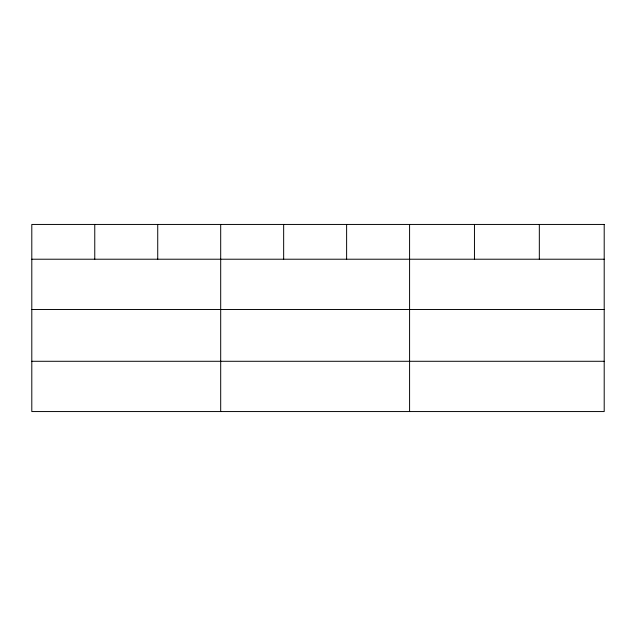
<?xml version="1.0" encoding="UTF-8"?>
<svg xmlns="http://www.w3.org/2000/svg" width="636" height="636" viewBox="0 0 636 636"><rect width="100%" height="100%" fill="white"/><g stroke="black" fill="none" stroke-linecap="round" stroke-linejoin="round"><path stroke-width="0.95" d="M31.8 259.218L604.2 259.218M31.8 309.494L604.2 309.494M31.8 361.288L604.2 361.288M539.328 224.444L539.328 259.218M474.456 224.444L474.456 259.218M409.584 224.444L409.584 411.556M346.62 224.444L346.62 259.218M283.656 224.444L283.656 259.218M220.692 224.444L220.692 411.556M157.728 224.444L157.728 259.218M94.764 224.444L94.764 259.218M604.2 224.444L31.8 224.444L31.8 411.556L604.2 411.556L604.2 224.444"/></g></svg>
